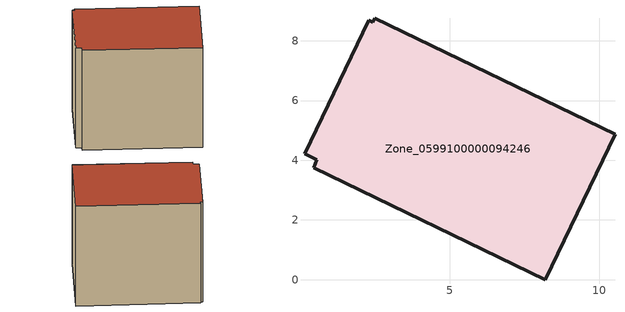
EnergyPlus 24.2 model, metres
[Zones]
Zone_0599100000094246
 floor ground (C_G): 10.53,4.87 8.19,0 0.43,3.75 0.54,4.01 0.13,4.22 2.27,8.69 2.42,8.62 2.48,8.76 z4.79
 wall outside (C_F): 0.54,4.01 0.43,3.75 8.19,0 10.53,4.87 2.48,8.76 2.42,8.62 2.27,8.69 0.13,4.22 0.54,4.01 z4.79:13.34
 roof outside (C_R): 2.42,8.62 2.27,8.69 0.13,4.22 0.54,4.01 0.43,3.75 8.19,0 10.53,4.87 2.48,8.76 z13.34
[BUILDING]
Pand.0599100000094246: North Axis=0; Terrain=City; Loads Convergence Tolerance Value=0.04; Temperature Convergence Tolerance Value=0.4; Solar Distribution=FullExterior; Maximum Number of Warmup Days=25; Minimum Number of Warmup Days=1
[Site:Location]
Rotterdam.The.Hague.AP_ZH_NLD Design_Conditions: Latitude=51.96; Longitude=4.45; Time Zone=1; Elevation=-4.5
[SITE:GROUNDTEMPERATURE:BUILDINGSURFACE]
18, 18, 18, 18, 18, 18, 18, 18, 18, 18, 18, 18
[MATERIAL] Thermal Absorptance=0.9; Solar Absorptance=0.7; Visible Absorptance=0.7
Name | Roughness | Thickness | Conductivity | Density | Specific Heat
G.TI.1992-2005 | MediumSmooth | 0.15 | 0.06 | 540 | 1210
F.TI.1992-2005 | Rough | 0.3 | 0.12 | 1920 | 840
R.TI.1992-2005 | MediumRough | 0.2 | 0.08 | 1500 | 1000
[CONSTRUCTION]
C_G: G.TI.1992-2005
C_F: F.TI.1992-2005
C_R: R.TI.1992-2005
[ZONE]
Zone_0599100000094246: Type=1; Multiplier=1; Ceiling Height=Autocalculate; Volume=Autocalculate; Floor Area=autocalculate; Part of Total Floor Area=Yes
[ZONEINFILTRATION:DESIGNFLOWRATE]
Infil_Zone_0599100000094246: Zone or ZoneList or Space or SpaceList=Zone_0599100000094246; Schedule=AlwaysOn; Design Flow Rate Calculation Method=Flow/Area; Flow Rate per Floor Area=0.0015; Constant Term Coefficient=1; Temperature Term Coefficient=0; Velocity Term Coefficient=0; Velocity Squared Term Coefficient=0
[HVACTEMPLATE:ZONE:IDEALLOADSAIRSYSTEM]
Zone_0599100000094246: Maximum Heating Supply Air Temperature=50; Minimum Cooling Supply Air Temperature=13; Maximum Heating Supply Air Humidity Ratio=0.0156; Minimum Cooling Supply Air Humidity Ratio=0.0077; Heating Limit=NoLimit; Cooling Limit=NoLimit; Dehumidification Control Type=ConstantSensibleHeatRatio; Cooling Sensible Heat Ratio=0.7; Dehumidification Setpoint=60; Humidification Control Type=None; Humidification Setpoint=30; Outdoor Air Method=None; Outdoor Air Flow Rate per Person=0.00944; Outdoor Air Flow Rate per Zone Floor Area=0; Outdoor Air Flow Rate per Zone=0; Demand Controlled Ventilation Type=None; Outdoor Air Economizer Type=NoEconomizer; Heat Recovery Type=None; Sensible Heat Recovery Effectiveness=0.7; Latent Heat Recovery Effectiveness=0.65
[ZONECONTROL:THERMOSTAT]
ThermostatControl_Zone_0599100000094246: Zone or ZoneList=Zone_0599100000094246; Control Type Schedule=DualSetpointControlType; Control 1=Thermostat_Zone_0599100000094246; Temperature Difference Between Cutout And Setpoint=0
[THERMOSTATSETPOINT:DUALSETPOINT]
Thermostat_Zone_0599100000094246: Heating Setpoint Temperature Schedule=HeatingSetpoint_Zone_0599100000094246; Cooling Setpoint Temperature Schedule=CoolingSetpoint_Zone_0599100000094246
[SCHEDULE:COMPACT]
HeatingSetpoint_Zone_0599100000094246: Through: 12/31, For: AllDays, Until: 24:00, 21
CoolingSetpoint_Zone_0599100000094246: Through: 12/31, For: AllDays, Until: 24:00, 24
DualSetpointControlType: Through: 12/31, For: AllDays, Until: 24:00, 4
AlwaysOn: Through: 12/31, For: AllDays, Until: 24:00, 1
